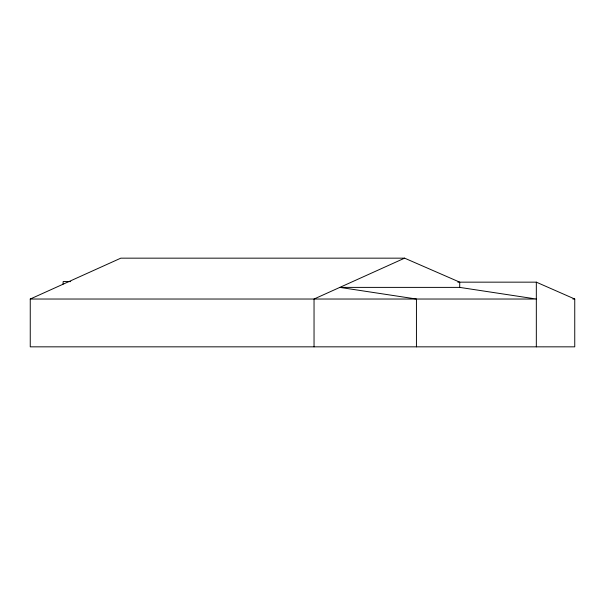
<?xml version="1.0" encoding="UTF-8"?>
<svg xmlns="http://www.w3.org/2000/svg" width="605" height="605" viewBox="0 0 605 605"><rect width="100%" height="100%" fill="white"/><g stroke="black" fill="none" stroke-linecap="round" stroke-linejoin="round"><path stroke-width="0.91" d="M62.973 284.252L63.2 281.529L70.709 281.627M30.25 299.029L120.818 258.161L404.609 258.161L459.717 282.157L459.717 287.39L536.325 299.029L30.25 299.029L30.25 346.839L574.75 346.839L574.75 299.029L536.325 282.157L457.826 282.157M404.609 258.161L314.04 299.029L314.04 346.839M340.774 287.39L459.717 287.39M572.859 299.029L574.75 299.029M339.829 287.39L416.437 299.029L416.437 346.839M536.325 282.157L536.325 346.839"/></g></svg>
